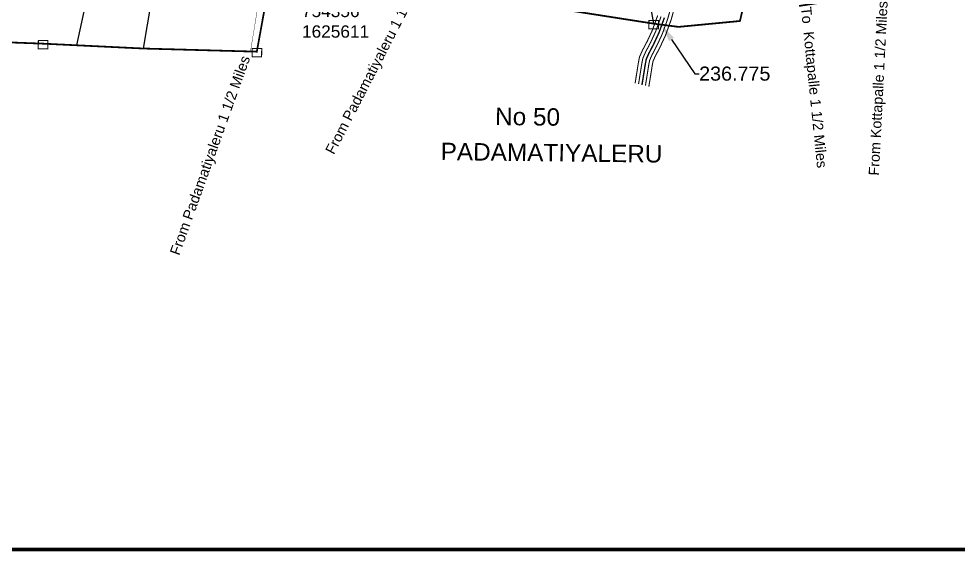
# Model space of a CAD drawing. Header units: feet. Extents: x 750329 to 765877, y 1623833 to 1630891.
# Drawn here: x 753633 to 756297, y 1623833 to 1625345 of the extents above; entities that cross this region are included whole.
import ezdxf
from ezdxf import colors
from ezdxf.entities.mleader import LeaderData, LeaderLine
from ezdxf.math import Vec2, Vec3

# ---------------------------------------------------------------- set-up
doc = ezdxf.new("R2010")
doc.units = ezdxf.units.FT
doc.header["$LTSCALE"] = 15
doc.header["$MEASUREMENT"] = 0
doc.linetypes.add('HIDDEN2', pattern=[0.1875, 0.125, -0.0625])
for name, color, linetype in [('CANAL1', 7, 'Continuous'), ('CRDS STONES', 7, 'Continuous'), ('PAPER SIZE', 10, 'Continuous'), ('PLOT', 7, 'Continuous'), ('PLOT NO', 7, 'Continuous'), ('ROADS', 6, 'Continuous'), ('VILLAGE STONES', 240, 'Continuous')]:
    doc.layers.add(name, color=color, linetype=linetype)
doc.layers.add('VILLAGE BOUNDRY', color=5, linetype='HIDDEN2', lineweight=100)
doc.styles.get("Standard").update_dxf_attribs({"font": 'arial.ttf'})

msp = doc.modelspace()

# ---------------------------------------------------------------- linework, layer by layer
at = {"layer": 'CANAL1', "color": 5, "const_width": 3}
for points in [[(755500.5, 1625443.9), (755473, 1625344.9), (755457.5, 1625301.6), (755442.1, 1625268.5), (755428.3, 1625242), (755421.7, 1625227.1), (755418.8, 1625212.1), (755414.4, 1625184), (755409.7, 1625154.7)], [(755454, 1625351), (755438.9, 1625309.2), (755424.2, 1625277.3), (755410.3, 1625250.7), (755402.5, 1625233.1), (755399.1, 1625215.6), (755394.6, 1625187.2), (755390.2, 1625159.3)]]:
    msp.add_lwpolyline(points, dxfattribs=at)
at = {"layer": 'CANAL1', "color": 1, "const_width": 3}
for points in [[(755510.1, 1625441.1), (755482.6, 1625341.9), (755466.7, 1625297.8), (755451.1, 1625264.1), (755437.3, 1625237.7), (755431.3, 1625224.1), (755428.7, 1625210.4), (755424.3, 1625182.5), (755419.4, 1625152.3)], [(755444.4, 1625354), (755429.7, 1625313), (755415.2, 1625281.7), (755401.2, 1625255), (755392.8, 1625236.1), (755389.3, 1625217.3), (755384.8, 1625188.8), (755380.4, 1625161.7)]]:
    msp.add_lwpolyline(points, dxfattribs=at)
at = {"layer": 'CANAL1', "color": 1, "linetype": 'HIDDEN2', "ltscale": 5, "const_width": 4}
msp.add_lwpolyline([(755463.5, 1625347.9), (755448.2, 1625305.4), (755434.9, 1625276.8), (755433.2, 1625272.9), (755419.3, 1625246.4), (755412.1, 1625230.1), (755409, 1625213.9), (755404.5, 1625185.6), (755399.9, 1625157)], dxfattribs=at)
at = {"layer": 'PAPER SIZE', "color": 5, "const_width": 10}
msp.add_lwpolyline([(750333.9, 1630886.3), (759216.9, 1630886.3), (759216.9, 1623838.4), (750333.9, 1623838.4)], close=True, dxfattribs=at)
at = {"layer": 'PLOT'}
for points in [[(755379.6, 1625624.3), (755432.9, 1625330.9)], [(754262.3, 1625599.2), (754040.9, 1625591.2), (753985.7, 1625260.3)], [(753859.6, 1625585.6), (753851.5, 1625523.2), (753796.2, 1625269.5)]]:
    msp.add_lwpolyline(points, dxfattribs=at)
at = {"layer": 'ROADS', "linetype": 'HIDDEN2', "ltscale": 10, "const_width": 1}
msp.add_lwpolyline([(754289.5, 1625250.9), (754333.1, 1625516.1), (754342.4, 1625542.9), (754363.4, 1625556)], dxfattribs=at)
at = {"layer": 'VILLAGE BOUNDRY', "lineweight": -2, "ltscale": 13, "const_width": 4.96}
msp.add_lwpolyline([(753544, 1625280), (753701.3, 1625274.1), (753796.2, 1625269.5), (753985.7, 1625260.3), (754307.7, 1625251.4), (754373.1, 1625611.9), (754615.1, 1625565.1), (754698.9, 1625571.3), (754694.2, 1625547.2), (754813.8, 1625484.7), (754894.9, 1625476.1), (755168.5, 1625372.2), (755432.9, 1625330.9), (755503.6, 1625321.7), (755677.7, 1625338.4), (755689.7, 1625389.4), (755795.6, 1625373.6), (755922, 1625392.8), (756088.8, 1625417.6), (756215.7, 1625428.5), (756248.9, 1625450.7), (756360, 1625445.4)], dxfattribs=at)
at = {"layer": 'VILLAGE STONES', "lineweight": -2, "ltscale": 15, "const_width": 2.98}
for points in [[(755419.8, 1625340.1), (755446.8, 1625339.8), (755446.5, 1625315.9), (755419.5, 1625316.2)], [(753688.2, 1625283.3), (753715.2, 1625283), (753714.9, 1625259.1), (753687.9, 1625259.4)], [(754294.6, 1625260.6), (754321.6, 1625260.3), (754321.3, 1625236.4), (754294.3, 1625236.7)]]:
    msp.add_lwpolyline(points, close=True, dxfattribs=at)

# ---------------------------------------------------------------- texts
at = {"layer": 'PLOT NO', "linetype": 'Continuous'}
for s, rotation, p in [('From Padamatiyaleru 1 1/2 Miles', 62.7814, (754526.3, 1624957.4)), ('To  Kottapalle 1 1/2 Miles', 275.7527, (755850.6, 1625377.1)), ('From Kottapalle 1 1/2 Miles', 87.112, (756071.7, 1624899.1)), ('From Padamatiyaleru 1 1/2 Miles', 70.2652, (754087.6, 1624671.2))]:
    msp.add_text(s, height=29.149, rotation=rotation, dxfattribs=at).set_placement(p)
at = {"layer": 'VILLAGE STONES'}
for s, p in [('        No 50 ', (754829.8, 1625044.9)), ('PADAMATIYALERU', (754828.7, 1624943.6))]:
    msp.add_text(s, height=49.414, rotation=359.3501, dxfattribs=at).set_placement(p)

# ---------------------------------------------------------------- leaders
at = {"layer": 'CRDS STONES', "color": 1}
ml = msp.add_multileader_mtext('Standard', dxfattribs=at)
ml.set_content('BY JUCTION\\P754356\\P1625611', color=1)
ml.set_leader_properties()
ml.build(insert=Vec2(0, 0))
ml.multileader.update_dxf_attribs({"dogleg_length": 0.36, "arrow_head_size": 35})
ctx = ml.context
ctx.base_point, ctx.char_height, ctx.arrow_head_size, ctx.landing_gap_size, ctx.plane_origin = Vec3(754435.8, 1625425), 35, 35, 0.09, Vec3(754528, 1625730.2)
notes = []
notes.append((ctx, [(0, (1, 1, 0), (754435.8, 1625425), (1, 0), 1.396927018504357e-11, [(0, [(754373.1, 1625611.9)], 0, [])])]))
ctx.mtext.insert, ctx.mtext.flow_direction = Vec3(754435.8, 1625442.8), 5
at = {"layer": 'VILLAGE STONES', "color": 1}
ml = msp.add_multileader_mtext('Standard', dxfattribs=at)
ml.set_content('236.775', color=1)
ml.set_leader_properties()
ml.build(insert=Vec2(0, 0))
ml.multileader.update_dxf_attribs({"dogleg_length": 0.36, "arrow_head_size": 50})
ctx = ml.context
ctx.base_point, ctx.char_height, ctx.arrow_head_size, ctx.landing_gap_size, ctx.plane_origin = Vec3(755562, 1625188.8), 40, 50, 0.09, Vec3(755353.8, 1625212.1)
notes.append((ctx, [(0, (1, 1, 0), (755549.8, 1625188.8), (1, 0), 12.3, [(0, [(755455.5, 1625327.2)], 0, [])])]))
ctx.mtext.insert, ctx.mtext.flow_direction = Vec3(755562.1, 1625209.1), 5
for ctx, leaders in notes:
    for number, flags, end, landing, length, lines in leaders:
        leader = LeaderData()
        leader.index, (leader.has_last_leader_line, leader.has_dogleg_vector, leader.attachment_direction) = number, flags
        leader.last_leader_point, leader.dogleg_vector, leader.dogleg_length = Vec3(end), Vec3(landing), length
        for number, points, colour, breaks in lines:
            line = LeaderLine()
            line.index, line.vertices, line.color, line.breaks = number, Vec3.list(points), colors.encode_raw_color(colour), breaks
            leader.lines.append(line)
        ctx.leaders.append(leader)

doc.saveas('drawing.dxf')
